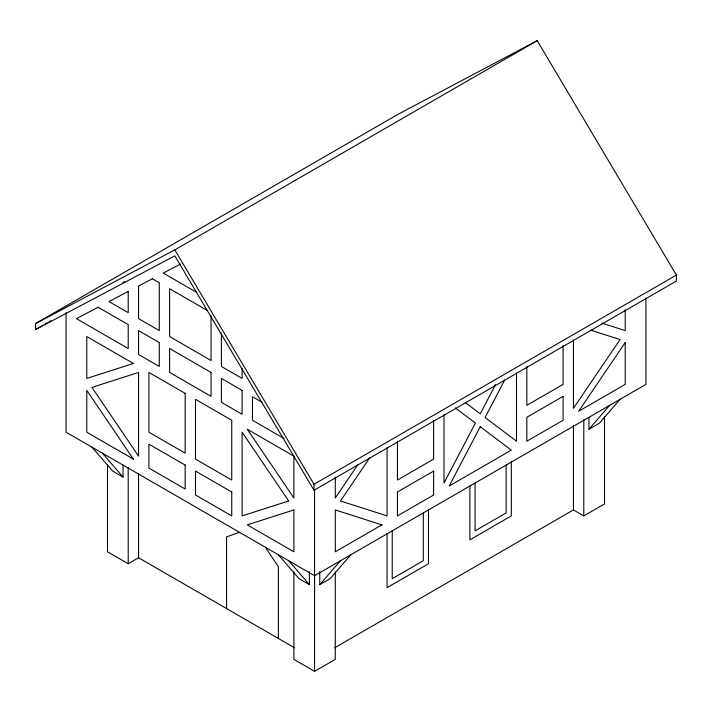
<?xml version="1.0" encoding="UTF-8"?>
<svg xmlns="http://www.w3.org/2000/svg" width="712" height="712" viewBox="0 0 712 712"><rect width="100%" height="100%" fill="white"/><g stroke="black" fill="none" stroke-linecap="round" stroke-linejoin="round"><path stroke-width="1.07" d="M495.525 384.649L480.253 413.823L465.159 402.431M504.648 380.11L485.086 417.472L516.494 441.191L516.494 372.91M357.655 464.981L335.29 497.973L335.29 477.049M369.67 457.887L340.47 500.963L387.061 515.906L387.061 447.634M319.759 571.611L319.759 584.659L340.47 560.745M350.82 554.764L330.119 578.678L319.759 584.659M588.966 417.276L588.966 429.229L609.677 405.315M620.036 399.343L599.326 423.257L588.966 429.229M35.6 323.56L397.999 114.329L537.195 40.664L676.4 275.063L676.4 281.044L314.001 490.274L174.805 255.866L35.6 329.54L35.6 323.56L174.805 249.885L537.195 40.664M35.6 329.54L43.29 325.099M45.212 323.987L47.134 322.883M49.057 321.771L50.979 320.658M107.503 464.322L107.503 551.782L128.205 563.735L138.564 557.754L294.643 647.867M314.001 490.274L314.001 484.293L676.4 275.063M334.569 647.849L573.436 509.934L583.796 515.915L604.497 503.954L604.497 416.502M293.878 571.923L293.878 659.383L314.579 671.336L335.29 659.383L335.29 571.923M122.829 282.628L124.787 281.596M180.652 263.938L163.217 273.088L196.521 292.32M239.517 532.353L226.576 536.83L226.576 608.573M601.916 323.123L625.207 330.591L625.207 309.667M590.382 330.048L620.036 339.562L573.436 408.305L573.436 340.033M207.192 310.432L169.625 288.743L169.625 336.571L211.046 360.486L211.046 315.995M261.963 402.227L252.457 396.735L252.457 420.258L284.097 438.53M123.034 465.096L123.034 477.058L112.674 471.077L91.964 447.163M309.409 571.611L309.409 584.659L299.049 578.678L278.348 554.764M455.351 407.905L475.42 423.053L444.012 483.03L444.012 414.758M288.698 560.745L309.409 584.659M102.323 453.143L123.034 477.058M265.398 547.297L278.348 566.725L278.348 638.459M174.805 249.885L314.001 484.293M645.918 298.043L645.918 384.4L314.579 575.688L66.082 432.22L66.082 312.657M583.796 419.599L583.796 515.915M573.436 425.803L573.436 509.934M563.085 345.649L563.085 384.4L526.844 405.315L526.844 366.573M511.314 461.67L511.314 515.915L469.893 539.821L469.893 485.575M506.134 465.096L506.134 512.925L475.073 530.858L475.073 483.03M433.653 420.374L433.653 459.115L397.421 480.039L397.421 441.298M428.482 509.489L428.482 563.735L387.061 587.649L387.061 533.404M423.302 512.925L423.302 560.745L392.241 578.678L392.241 530.858M314.579 489.34L314.579 671.336M242.107 368.638L242.107 378.419L221.396 366.457L221.396 333.091M138.564 473.622L138.564 557.754M128.205 467.419L128.205 563.735M480.253 426.702L449.192 486.02L511.314 450.153L480.253 426.702M625.207 342.552L578.616 411.296L625.207 384.4L625.207 342.552M433.653 471.077L397.421 492.001L397.421 515.915L433.653 494.991L433.653 471.077M563.085 396.353L526.844 417.276L526.844 441.191L563.085 420.267L563.085 396.353M381.881 524.878L335.29 551.782L335.29 509.934L381.881 524.878M98.131 307.255L76.433 318.638L128.205 348.524L128.205 324.619L98.131 307.255M128.205 291.466L108.981 301.559L128.205 312.657L128.205 291.466M152.368 278.784L138.564 286.028L138.564 318.638L159.274 330.591L159.274 282.771L152.368 278.784M133.384 363.476L86.793 378.419L86.793 336.571L133.384 363.476M138.564 372.438L91.964 387.381L138.564 456.134L138.564 372.438M288.698 500.963L242.107 515.906L242.107 432.22L288.698 500.963M293.878 509.934L247.278 524.878L293.878 551.782L293.878 509.934M159.274 342.552L138.564 330.591L138.564 354.505L159.274 366.457L159.274 342.552M211.046 372.438L169.625 348.524L169.625 372.438L211.046 396.353L211.046 372.438M242.107 390.372L221.396 378.419L221.396 402.325L242.107 414.286L242.107 390.372M185.156 393.362L148.915 372.438L148.915 432.22L185.156 453.143L185.156 393.362M231.747 420.258L195.506 399.343L195.506 459.115L231.747 480.039L231.747 420.258M293.878 456.134L247.278 429.229L293.878 497.973L293.878 456.134M185.156 465.096L148.915 444.172L148.915 468.087L185.156 489.011L185.156 465.096M231.747 492.001L195.506 471.077L195.506 494.991L231.747 515.915L231.747 492.001M133.384 459.124L86.793 432.22L86.793 390.372L133.384 459.124"/></g></svg>
